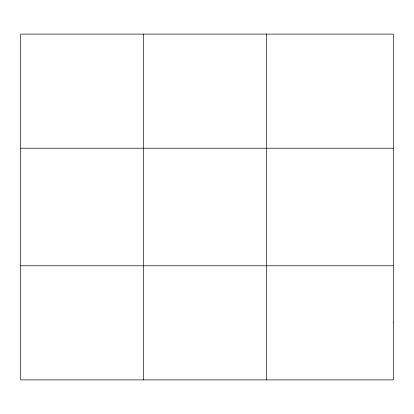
<?xml version="1.0" encoding="UTF-8"?>
<svg xmlns="http://www.w3.org/2000/svg" width="414" height="414" viewBox="0 0 414 414"><rect width="100%" height="100%" fill="white"/><g stroke="black" fill="none" stroke-linecap="round" stroke-linejoin="round"><path stroke-width="0.62" d="M143.658 34.114L143.658 379.886M266.616 34.114L266.616 379.886M20.7 148.217L393.3 148.217M20.7 265.783L393.3 265.783M393.3 322.832L393.3 379.886L20.7 379.886L20.7 34.114L393.3 34.114L393.3 322.832"/></g></svg>
